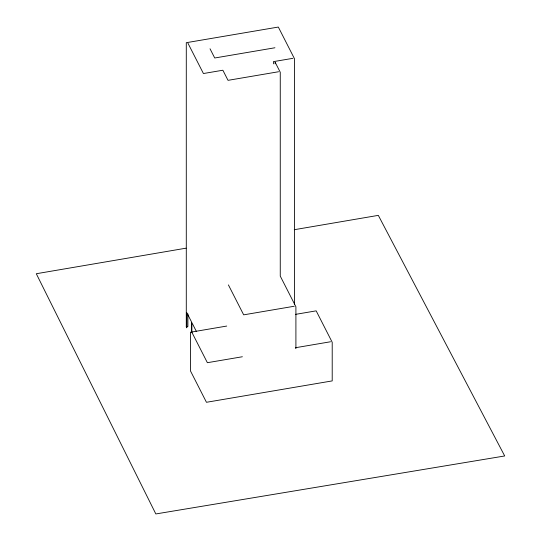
<?xml version="1.0" encoding="UTF-8"?>
<svg xmlns="http://www.w3.org/2000/svg" width="541" height="541" viewBox="0 0 541 541"><rect width="100%" height="100%" fill="white"/><g stroke="black" fill="none" stroke-linecap="round" stroke-linejoin="round"><path stroke-width="0.81" d="M274.936 47.764L214.723 57.995L210.023 48.778M292.87 58.333L273.428 61.633L273.428 63.845M278.581 71.743L228.025 80.338L222.872 70.229L203.423 73.535L187.964 43.226M186.09 248.17L36.301 273.732L155.835 513.95L504.699 455.968L378.321 215.365L294.27 229.709M294.23 306.247L243.673 314.842L228.403 284.904M294.547 304.198L294.547 58.861L278.324 27.05L186.287 42.698L186.287 326.825L187.889 326.548L187.889 313.908M226.726 326.061L190.432 332.235L190.432 370.849L206.459 402.288L332.208 380.905L332.208 342.291L316.174 310.852L295.548 314.362M242.375 356.749L207.379 362.7L192.109 332.762M330.531 341.763L295.528 347.714L295.907 348.458L295.907 306.774L280.258 276.093L280.258 72.271L275.105 62.161L275.105 63.852M196.288 331.254L191.879 322.619L191.879 332.735M186.287 326.825L186.814 327.853L186.814 312.678L191.392 321.658L191.392 332.62"/></g></svg>
